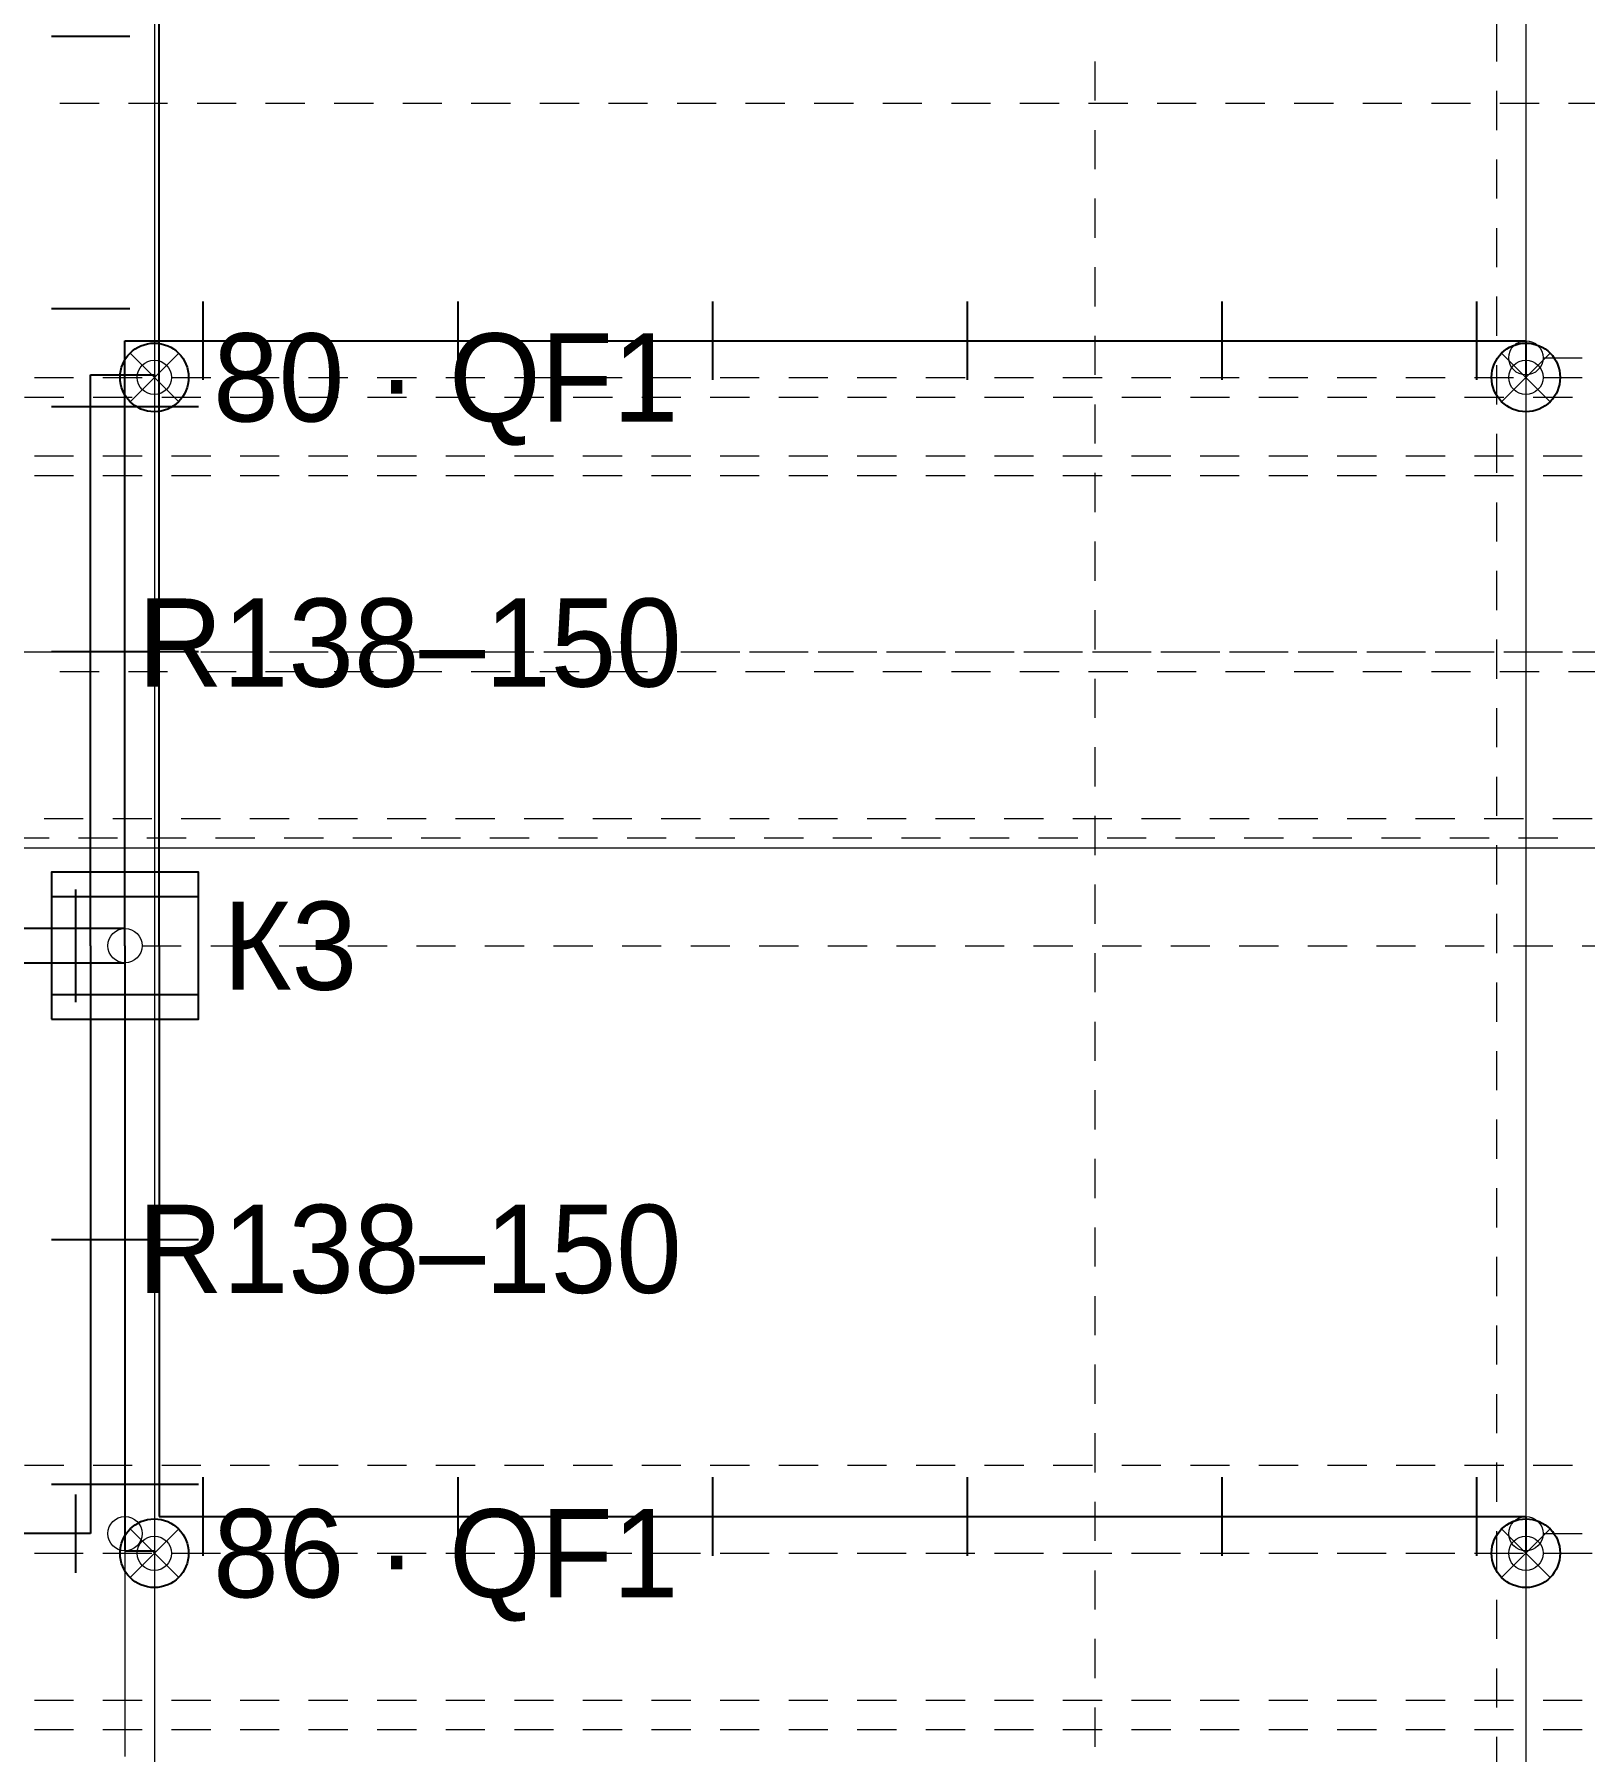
# Paper-space layout '08 Розгортки' of a CAD drawing. Header units: millimetres. Extents: x 0 to 841, y 0 to 594.
# Drawn here: x 729.71 to 761.36, y 419.78 to 454.83 of the extents above; entities that cross this region are included whole.
import ezdxf
from ezdxf.enums import TextEntityAlignment as Align

# ---------------------------------------------------------------- set-up
doc = ezdxf.new("R2010")
doc.units = ezdxf.units.MM
doc.linetypes.add('E_CABLE_DASH', pattern=[450, 300, -150])
for name, color, linetype in [('E-ELEV', 7, 'Continuous'), ('M-FIX', 7, 'Continuous'), ('W-BOX', 1, 'Continuous'), ('W-CABLE-LIGHT', 1, 'E_CABLE_DASH')]:
    doc.layers.add(name, color=color, linetype=linetype)
doc.styles.add('PLEX_LIGHT', font='IBMPlexSans-Light.ttf')

psp = doc.layouts.new('08 Розгортки')

# ---------------------------------------------------------------- linework, layer by layer
at = {"layer": 'E-ELEV', "lineweight": 13, "true_color": 0xd9d3c8}
for p, q in [((732.156, 455.082), (732.156, 454.282)), ((759.556, 455.082), (759.556, 454.282)), ((759.556, 455.082), (759.556, 454.282)), ((760.156, 455.082), (760.156, 454.282)), ((732.156, 454.682), (732.156, 453.882)), ((760.156, 454.682), (760.156, 453.882)), ((732.156, 454.482), (732.156, 453.682)), ((760.156, 454.482), (760.156, 453.682)), ((751.356, 454.282), (751.356, 453.482)), ((732.156, 453.682), (732.156, 452.882)), ((759.556, 453.682), (759.556, 452.882)), ((759.556, 453.682), (759.556, 452.882)), ((760.156, 453.682), (760.156, 452.882)), ((730.227, 453.432), (731.027, 453.432)), ((731.627, 453.432), (732.427, 453.432)), ((732.156, 453.282), (732.156, 452.482)), ((733.027, 453.432), (733.827, 453.432)), ((734.427, 453.432), (735.227, 453.432)), ((735.827, 453.432), (736.627, 453.432)), ((737.227, 453.432), (738.027, 453.432)), ((738.627, 453.432), (739.427, 453.432)), ((740.027, 453.432), (740.827, 453.432)), ((741.427, 453.432), (742.227, 453.432)), ((742.827, 453.432), (743.627, 453.432)), ((744.227, 453.432), (745.027, 453.432)), ((745.627, 453.432), (746.427, 453.432)), ((747.027, 453.432), (747.827, 453.432)), ((748.427, 453.432), (749.227, 453.432)), ((749.827, 453.432), (750.627, 453.432)), ((751.227, 453.432), (752.027, 453.432)), ((752.627, 453.432), (753.427, 453.432)), ((754.027, 453.432), (754.827, 453.432)), ((755.427, 453.432), (756.227, 453.432)), ((756.827, 453.432), (757.627, 453.432)), ((758.227, 453.432), (759.027, 453.432)), ((759.627, 453.432), (760.427, 453.432)), ((760.156, 453.282), (760.156, 452.482)), ((761.027, 453.432), (761.827, 453.432)), ((732.156, 453.082), (732.156, 452.282)), ((751.356, 452.882), (751.356, 452.082)), ((760.156, 453.082), (760.156, 452.282)), ((732.156, 452.282), (732.156, 451.482)), ((759.556, 452.282), (759.556, 451.482)), ((759.556, 452.282), (759.556, 451.482)), ((760.156, 452.282), (760.156, 451.482)), ((732.156, 451.882), (732.156, 451.082)), ((760.156, 451.882), (760.156, 451.082)), ((732.156, 451.682), (732.156, 450.882)), ((751.356, 451.482), (751.356, 450.682)), ((760.156, 451.682), (760.156, 450.882)), ((732.156, 450.882), (732.156, 450.082)), ((759.556, 450.882), (759.556, 450.082)), ((759.556, 450.882), (759.556, 450.082)), ((760.156, 450.882), (760.156, 450.082)), ((732.156, 450.482), (732.156, 449.682)), ((760.156, 450.482), (760.156, 449.682)), ((732.156, 450.282), (732.156, 449.482)), ((751.356, 450.082), (751.356, 449.282)), ((760.156, 450.282), (760.156, 449.482)), ((732.156, 449.482), (732.156, 448.682)), ((759.556, 449.482), (759.556, 448.682)), ((759.556, 449.482), (759.556, 448.682)), ((760.156, 449.482), (760.156, 448.682)), ((732.156, 449.082), (732.156, 448.282)), ((760.156, 449.082), (760.156, 448.282)), ((732.156, 448.882), (732.156, 448.082)), ((751.356, 448.682), (751.356, 447.882)), ((760.156, 448.882), (760.156, 448.082)), ((732.156, 448.082), (732.156, 447.282)), ((759.556, 448.082), (759.556, 447.282)), ((759.556, 448.082), (759.556, 447.282)), ((760.156, 448.082), (760.156, 447.282)), ((760.506, 448.232), (761.306, 448.232)), ((729.706, 447.832), (730.506, 447.832)), ((731.106, 447.832), (731.906, 447.832)), ((732.156, 447.682), (732.156, 446.882)), ((732.506, 447.832), (733.306, 447.832)), ((732.506, 447.832), (733.306, 447.832)), ((733.906, 447.832), (734.706, 447.832)), ((733.906, 447.832), (734.706, 447.832)), ((735.306, 447.832), (736.106, 447.832)), ((735.306, 447.832), (736.106, 447.832)), ((736.706, 447.832), (737.506, 447.832)), ((736.706, 447.832), (737.506, 447.832)), ((738.106, 447.832), (738.906, 447.832)), ((738.106, 447.832), (738.906, 447.832)), ((739.506, 447.832), (740.306, 447.832)), ((739.506, 447.832), (740.306, 447.832)), ((740.906, 447.832), (741.706, 447.832)), ((740.906, 447.832), (741.706, 447.832)), ((742.306, 447.832), (743.106, 447.832)), ((742.306, 447.832), (743.106, 447.832)), ((743.706, 447.832), (744.506, 447.832)), ((743.706, 447.832), (744.506, 447.832)), ((745.106, 447.832), (745.906, 447.832)), ((745.106, 447.832), (745.906, 447.832)), ((746.506, 447.832), (747.306, 447.832)), ((746.506, 447.832), (747.306, 447.832)), ((747.906, 447.832), (748.706, 447.832)), ((747.906, 447.832), (748.706, 447.832)), ((749.306, 447.832), (750.106, 447.832)), ((749.306, 447.832), (750.106, 447.832)), ((750.706, 447.832), (751.506, 447.832)), ((750.706, 447.832), (751.506, 447.832)), ((752.106, 447.832), (752.906, 447.832)), ((752.106, 447.832), (752.906, 447.832)), ((753.506, 447.832), (754.306, 447.832)), ((753.506, 447.832), (754.306, 447.832)), ((754.906, 447.832), (755.706, 447.832)), ((754.906, 447.832), (755.706, 447.832)), ((756.306, 447.832), (757.106, 447.832)), ((756.306, 447.832), (757.106, 447.832)), ((757.706, 447.832), (758.506, 447.832)), ((757.706, 447.832), (758.506, 447.832)), ((759.106, 447.832), (759.906, 447.832)), ((759.106, 447.832), (759.906, 447.832)), ((760.156, 447.682), (760.156, 446.882)), ((760.506, 447.832), (761.306, 447.832)), ((760.506, 447.832), (761.306, 447.832)), ((760.506, 447.832), (761.306, 447.832)), ((729.506, 447.432), (730.306, 447.432)), ((730.906, 447.432), (731.706, 447.432)), ((732.156, 447.482), (732.156, 446.682)), ((732.156, 447.482), (732.156, 446.682)), ((732.306, 447.432), (733.106, 447.432)), ((733.706, 447.432), (734.506, 447.432)), ((735.106, 447.432), (735.906, 447.432)), ((736.506, 447.432), (737.306, 447.432)), ((737.906, 447.432), (738.706, 447.432)), ((739.306, 447.432), (740.106, 447.432)), ((740.706, 447.432), (741.506, 447.432)), ((742.106, 447.432), (742.906, 447.432)), ((743.506, 447.432), (744.306, 447.432)), ((744.906, 447.432), (745.706, 447.432)), ((746.306, 447.432), (747.106, 447.432)), ((747.706, 447.432), (748.506, 447.432)), ((749.106, 447.432), (749.906, 447.432)), ((750.506, 447.432), (751.306, 447.432)), ((751.356, 447.282), (751.356, 446.482)), ((751.906, 447.432), (752.706, 447.432)), ((753.306, 447.432), (754.106, 447.432)), ((754.706, 447.432), (755.506, 447.432)), ((756.106, 447.432), (756.906, 447.432)), ((757.506, 447.432), (758.306, 447.432)), ((758.906, 447.432), (759.706, 447.432)), ((760.156, 447.482), (760.156, 446.682)), ((760.156, 447.482), (760.156, 446.682)), ((760.306, 447.432), (761.106, 447.432)), ((732.156, 446.682), (732.156, 445.882)), ((759.556, 446.682), (759.556, 445.882)), ((759.556, 446.682), (759.556, 445.882)), ((760.156, 446.682), (760.156, 445.882)), ((729.706, 446.232), (730.506, 446.232)), ((731.106, 446.232), (731.906, 446.232)), ((732.156, 446.282), (732.156, 445.482)), ((732.506, 446.232), (733.306, 446.232)), ((733.906, 446.232), (734.706, 446.232)), ((735.306, 446.232), (736.106, 446.232)), ((736.706, 446.232), (737.506, 446.232)), ((738.106, 446.232), (738.906, 446.232)), ((739.506, 446.232), (740.306, 446.232)), ((740.906, 446.232), (741.706, 446.232)), ((742.306, 446.232), (743.106, 446.232)), ((743.706, 446.232), (744.506, 446.232)), ((745.106, 446.232), (745.906, 446.232)), ((746.506, 446.232), (747.306, 446.232)), ((747.906, 446.232), (748.706, 446.232)), ((749.306, 446.232), (750.106, 446.232)), ((750.706, 446.232), (751.506, 446.232)), ((752.106, 446.232), (752.906, 446.232)), ((753.506, 446.232), (754.306, 446.232)), ((754.906, 446.232), (755.706, 446.232)), ((756.306, 446.232), (757.106, 446.232)), ((757.706, 446.232), (758.506, 446.232)), ((759.106, 446.232), (759.906, 446.232)), ((760.156, 446.282), (760.156, 445.482)), ((760.506, 446.232), (761.306, 446.232)), ((732.156, 446.082), (732.156, 445.282)), ((732.156, 446.082), (732.156, 445.282)), ((751.356, 445.882), (751.356, 445.082)), ((760.156, 446.082), (760.156, 445.282)), ((760.156, 446.082), (760.156, 445.282)), ((729.706, 445.832), (730.506, 445.832)), ((731.106, 445.832), (731.906, 445.832)), ((732.506, 445.832), (733.306, 445.832)), ((733.906, 445.832), (734.706, 445.832)), ((735.306, 445.832), (736.106, 445.832)), ((736.706, 445.832), (737.506, 445.832)), ((738.106, 445.832), (738.906, 445.832)), ((739.506, 445.832), (740.306, 445.832)), ((740.906, 445.832), (741.706, 445.832)), ((742.306, 445.832), (743.106, 445.832)), ((743.706, 445.832), (744.506, 445.832)), ((745.106, 445.832), (745.906, 445.832)), ((746.506, 445.832), (747.306, 445.832)), ((747.906, 445.832), (748.706, 445.832)), ((749.306, 445.832), (750.106, 445.832)), ((750.706, 445.832), (751.506, 445.832)), ((752.106, 445.832), (752.906, 445.832)), ((753.506, 445.832), (754.306, 445.832)), ((754.906, 445.832), (755.706, 445.832)), ((756.306, 445.832), (757.106, 445.832)), ((757.706, 445.832), (758.506, 445.832)), ((759.106, 445.832), (759.906, 445.832)), ((760.506, 445.832), (761.306, 445.832)), ((732.156, 445.282), (732.156, 444.482)), ((759.556, 445.282), (759.556, 444.482)), ((759.556, 445.282), (759.556, 444.482)), ((760.156, 445.282), (760.156, 444.482)), ((732.156, 444.882), (732.156, 444.082)), ((760.156, 444.882), (760.156, 444.082)), ((732.156, 444.682), (732.156, 443.882)), ((732.156, 444.682), (732.156, 443.882)), ((751.356, 444.482), (751.356, 443.682)), ((760.156, 444.682), (760.156, 443.882)), ((760.156, 444.682), (760.156, 443.882)), ((732.156, 443.882), (732.156, 443.082)), ((759.556, 443.882), (759.556, 443.082)), ((759.556, 443.882), (759.556, 443.082)), ((760.156, 443.882), (760.156, 443.082)), ((732.156, 443.482), (732.156, 442.682)), ((760.156, 443.482), (760.156, 442.682)), ((732.156, 443.282), (732.156, 442.482)), ((732.156, 443.282), (732.156, 442.482)), ((751.356, 443.082), (751.356, 442.282)), ((760.156, 443.282), (760.156, 442.482)), ((760.156, 443.282), (760.156, 442.482)), ((732.156, 442.482), (732.156, 441.682)), ((759.556, 442.482), (759.556, 441.682)), ((759.556, 442.482), (759.556, 441.682)), ((760.156, 442.482), (760.156, 441.682)), ((729.306, 442.232), (730.106, 442.232)), ((730.306, 442.232), (731.106, 442.232)), ((730.706, 442.232), (731.506, 442.232)), ((731.706, 442.232), (732.506, 442.232)), ((732.106, 442.232), (732.906, 442.232)), ((732.156, 442.082), (732.156, 441.282)), ((733.106, 442.232), (733.906, 442.232)), ((733.506, 442.232), (734.306, 442.232)), ((734.506, 442.232), (735.306, 442.232)), ((734.906, 442.232), (735.706, 442.232)), ((735.906, 442.232), (736.706, 442.232)), ((736.306, 442.232), (737.106, 442.232)), ((737.306, 442.232), (738.106, 442.232)), ((737.706, 442.232), (738.506, 442.232)), ((738.706, 442.232), (739.506, 442.232)), ((739.106, 442.232), (739.906, 442.232)), ((740.106, 442.232), (740.906, 442.232)), ((740.506, 442.232), (741.306, 442.232)), ((741.506, 442.232), (742.306, 442.232)), ((741.906, 442.232), (742.706, 442.232)), ((742.906, 442.232), (743.706, 442.232)), ((743.306, 442.232), (744.106, 442.232)), ((744.306, 442.232), (745.106, 442.232)), ((744.706, 442.232), (745.506, 442.232)), ((745.706, 442.232), (746.506, 442.232)), ((746.106, 442.232), (746.906, 442.232)), ((747.106, 442.232), (747.906, 442.232)), ((747.506, 442.232), (748.306, 442.232)), ((748.506, 442.232), (749.306, 442.232)), ((748.906, 442.232), (749.706, 442.232)), ((749.906, 442.232), (750.706, 442.232)), ((750.306, 442.232), (751.106, 442.232)), ((751.306, 442.232), (752.106, 442.232)), ((751.706, 442.232), (752.506, 442.232)), ((752.706, 442.232), (753.506, 442.232)), ((753.106, 442.232), (753.906, 442.232)), ((754.106, 442.232), (754.906, 442.232)), ((754.506, 442.232), (755.306, 442.232)), ((755.506, 442.232), (756.306, 442.232)), ((755.906, 442.232), (756.706, 442.232)), ((756.906, 442.232), (757.706, 442.232)), ((757.306, 442.232), (758.106, 442.232)), ((758.306, 442.232), (759.106, 442.232)), ((758.706, 442.232), (759.506, 442.232)), ((759.706, 442.232), (760.506, 442.232)), ((760.106, 442.232), (760.906, 442.232)), ((760.156, 442.082), (760.156, 441.282)), ((761.106, 442.232), (761.906, 442.232)), ((730.227, 441.832), (731.027, 441.832)), ((731.627, 441.832), (732.427, 441.832)), ((732.156, 441.882), (732.156, 441.082)), ((732.156, 441.882), (732.156, 441.082)), ((733.027, 441.832), (733.827, 441.832)), ((734.427, 441.832), (735.227, 441.832)), ((735.827, 441.832), (736.627, 441.832)), ((737.227, 441.832), (738.027, 441.832)), ((738.627, 441.832), (739.427, 441.832)), ((740.027, 441.832), (740.827, 441.832)), ((741.427, 441.832), (742.227, 441.832)), ((742.827, 441.832), (743.627, 441.832)), ((744.227, 441.832), (745.027, 441.832)), ((745.627, 441.832), (746.427, 441.832)), ((747.027, 441.832), (747.827, 441.832)), ((748.427, 441.832), (749.227, 441.832)), ((749.827, 441.832), (750.627, 441.832)), ((751.227, 441.832), (752.027, 441.832)), ((751.356, 441.682), (751.356, 440.882)), ((752.627, 441.832), (753.427, 441.832)), ((754.027, 441.832), (754.827, 441.832)), ((755.427, 441.832), (756.227, 441.832)), ((756.827, 441.832), (757.627, 441.832)), ((758.227, 441.832), (759.027, 441.832)), ((759.627, 441.832), (760.427, 441.832)), ((760.156, 441.882), (760.156, 441.082)), ((760.156, 441.882), (760.156, 441.082)), ((761.027, 441.832), (761.827, 441.832)), ((732.156, 441.082), (732.156, 440.282)), ((759.556, 441.082), (759.556, 440.282)), ((759.556, 441.082), (759.556, 440.282)), ((760.156, 441.082), (760.156, 440.282)), ((732.156, 440.682), (732.156, 439.882)), ((760.156, 440.682), (760.156, 439.882)), ((732.156, 440.482), (732.156, 439.682)), ((732.156, 440.482), (732.156, 439.682)), ((751.356, 440.282), (751.356, 439.482)), ((760.156, 440.482), (760.156, 439.682)), ((760.156, 440.482), (760.156, 439.682)), ((732.156, 439.682), (732.156, 438.882)), ((759.556, 439.682), (759.556, 438.882)), ((759.556, 439.682), (759.556, 438.882)), ((760.156, 439.682), (760.156, 438.882)), ((732.156, 439.282), (732.156, 438.482)), ((760.156, 439.282), (760.156, 438.482)), ((732.156, 439.082), (732.156, 438.282)), ((732.156, 439.082), (732.156, 438.282)), ((751.356, 438.882), (751.356, 438.082)), ((760.156, 439.082), (760.156, 438.282)), ((760.156, 439.082), (760.156, 438.282)), ((729.906, 438.832), (730.706, 438.832)), ((731.306, 438.832), (732.106, 438.832)), ((732.706, 438.832), (733.506, 438.832)), ((734.106, 438.832), (734.906, 438.832)), ((735.506, 438.832), (736.306, 438.832)), ((736.906, 438.832), (737.706, 438.832)), ((738.306, 438.832), (739.106, 438.832)), ((739.706, 438.832), (740.506, 438.832)), ((741.106, 438.832), (741.906, 438.832)), ((742.506, 438.832), (743.306, 438.832)), ((743.906, 438.832), (744.706, 438.832)), ((745.306, 438.832), (746.106, 438.832)), ((746.706, 438.832), (747.506, 438.832)), ((748.106, 438.832), (748.906, 438.832)), ((749.506, 438.832), (750.306, 438.832)), ((750.906, 438.832), (751.706, 438.832)), ((752.306, 438.832), (753.106, 438.832)), ((753.706, 438.832), (754.506, 438.832)), ((755.106, 438.832), (755.906, 438.832)), ((756.506, 438.832), (757.306, 438.832)), ((757.906, 438.832), (758.706, 438.832)), ((759.306, 438.832), (760.106, 438.832)), ((760.706, 438.832), (761.506, 438.832)), ((729.106, 438.232), (729.906, 438.232)), ((729.206, 438.432), (730.006, 438.432)), ((729.706, 438.232), (730.506, 438.232)), ((730.506, 438.232), (731.306, 438.232)), ((730.606, 438.432), (731.406, 438.432)), ((731.106, 438.232), (731.906, 438.232)), ((731.906, 438.232), (732.706, 438.232)), ((732.006, 438.432), (732.806, 438.432)), ((732.156, 438.282), (732.156, 437.482)), ((732.506, 438.232), (733.306, 438.232)), ((733.306, 438.232), (734.106, 438.232)), ((733.406, 438.432), (734.206, 438.432)), ((733.906, 438.232), (734.706, 438.232)), ((734.706, 438.232), (735.506, 438.232)), ((734.806, 438.432), (735.606, 438.432)), ((735.306, 438.232), (736.106, 438.232)), ((736.106, 438.232), (736.906, 438.232)), ((736.206, 438.432), (737.006, 438.432)), ((736.706, 438.232), (737.506, 438.232)), ((737.506, 438.232), (738.306, 438.232)), ((737.606, 438.432), (738.406, 438.432)), ((738.106, 438.232), (738.906, 438.232)), ((738.906, 438.232), (739.706, 438.232)), ((739.006, 438.432), (739.806, 438.432)), ((739.506, 438.232), (740.306, 438.232)), ((740.306, 438.232), (741.106, 438.232)), ((740.406, 438.432), (741.206, 438.432)), ((740.906, 438.232), (741.706, 438.232)), ((741.706, 438.232), (742.506, 438.232)), ((741.806, 438.432), (742.606, 438.432)), ((742.306, 438.232), (743.106, 438.232)), ((743.106, 438.232), (743.906, 438.232)), ((743.206, 438.432), (744.006, 438.432)), ((743.706, 438.232), (744.506, 438.232)), ((744.506, 438.232), (745.306, 438.232)), ((744.606, 438.432), (745.406, 438.432)), ((745.106, 438.232), (745.906, 438.232)), ((745.906, 438.232), (746.706, 438.232)), ((746.006, 438.432), (746.806, 438.432)), ((746.506, 438.232), (747.306, 438.232)), ((747.306, 438.232), (748.106, 438.232)), ((747.406, 438.432), (748.206, 438.432)), ((747.906, 438.232), (748.706, 438.232)), ((748.706, 438.232), (749.506, 438.232)), ((748.806, 438.432), (749.606, 438.432)), ((749.306, 438.232), (750.106, 438.232)), ((750.106, 438.232), (750.906, 438.232)), ((750.206, 438.432), (751.006, 438.432)), ((750.706, 438.232), (751.506, 438.232)), ((751.506, 438.232), (752.306, 438.232)), ((751.606, 438.432), (752.406, 438.432)), ((752.106, 438.232), (752.906, 438.232)), ((752.906, 438.232), (753.706, 438.232)), ((753.006, 438.432), (753.806, 438.432)), ((753.506, 438.232), (754.306, 438.232)), ((754.306, 438.232), (755.106, 438.232)), ((754.406, 438.432), (755.206, 438.432)), ((754.906, 438.232), (755.706, 438.232)), ((755.706, 438.232), (756.506, 438.232)), ((755.806, 438.432), (756.606, 438.432)), ((756.306, 438.232), (757.106, 438.232)), ((757.106, 438.232), (757.906, 438.232)), ((757.206, 438.432), (758.006, 438.432)), ((757.706, 438.232), (758.506, 438.232)), ((758.506, 438.232), (759.306, 438.232)), ((758.606, 438.432), (759.406, 438.432)), ((759.106, 438.232), (759.906, 438.232)), ((759.556, 438.282), (759.556, 437.482)), ((759.556, 438.282), (759.556, 437.482)), ((759.906, 438.232), (760.706, 438.232)), ((760.006, 438.432), (760.806, 438.432)), ((760.156, 438.282), (760.156, 437.482)), ((760.506, 438.232), (761.306, 438.232)), ((761.306, 438.232), (762.106, 438.232)), ((732.156, 437.882), (732.156, 437.082)), ((760.156, 437.882), (760.156, 437.082)), ((732.156, 437.682), (732.156, 436.882)), ((732.156, 437.682), (732.156, 436.882)), ((751.356, 437.482), (751.356, 436.682)), ((760.156, 437.682), (760.156, 436.882)), ((760.156, 437.682), (760.156, 436.882)), ((732.156, 436.882), (732.156, 436.082)), ((759.556, 436.882), (759.556, 436.082)), ((759.556, 436.882), (759.556, 436.082)), ((760.156, 436.882), (760.156, 436.082)), ((732.156, 436.482), (732.156, 435.682)), ((760.156, 436.482), (760.156, 435.682)), ((731.906, 436.232), (732.706, 436.232)), ((731.906, 436.232), (732.706, 436.232)), ((732.156, 436.282), (732.156, 435.482)), ((732.156, 436.282), (732.156, 435.482)), ((733.306, 436.232), (734.106, 436.232)), ((733.306, 436.232), (734.106, 436.232)), ((734.706, 436.232), (735.506, 436.232)), ((734.706, 436.232), (735.506, 436.232)), ((736.106, 436.232), (736.906, 436.232)), ((736.106, 436.232), (736.906, 436.232)), ((737.506, 436.232), (738.306, 436.232)), ((737.506, 436.232), (738.306, 436.232)), ((738.906, 436.232), (739.706, 436.232)), ((738.906, 436.232), (739.706, 436.232)), ((740.306, 436.232), (741.106, 436.232)), ((740.306, 436.232), (741.106, 436.232)), ((741.706, 436.232), (742.506, 436.232)), ((741.706, 436.232), (742.506, 436.232)), ((743.106, 436.232), (743.906, 436.232)), ((743.106, 436.232), (743.906, 436.232)), ((744.506, 436.232), (745.306, 436.232)), ((744.506, 436.232), (745.306, 436.232)), ((745.906, 436.232), (746.706, 436.232)), ((745.906, 436.232), (746.706, 436.232)), ((747.306, 436.232), (748.106, 436.232)), ((747.306, 436.232), (748.106, 436.232)), ((748.706, 436.232), (749.506, 436.232)), ((748.706, 436.232), (749.506, 436.232)), ((750.106, 436.232), (750.906, 436.232)), ((750.106, 436.232), (750.906, 436.232)), ((751.356, 436.082), (751.356, 435.282)), ((751.506, 436.232), (752.306, 436.232)), ((751.506, 436.232), (752.306, 436.232)), ((752.906, 436.232), (753.706, 436.232)), ((752.906, 436.232), (753.706, 436.232)), ((754.306, 436.232), (755.106, 436.232)), ((754.306, 436.232), (755.106, 436.232)), ((755.706, 436.232), (756.506, 436.232)), ((755.706, 436.232), (756.506, 436.232)), ((757.106, 436.232), (757.906, 436.232)), ((757.106, 436.232), (757.906, 436.232)), ((758.506, 436.232), (759.306, 436.232)), ((758.506, 436.232), (759.306, 436.232)), ((759.906, 436.232), (760.706, 436.232)), ((759.906, 436.232), (760.706, 436.232)), ((760.156, 436.282), (760.156, 435.482)), ((760.156, 436.282), (760.156, 435.482)), ((761.306, 436.232), (762.106, 436.232)), ((761.306, 436.232), (762.106, 436.232)), ((731.556, 435.882), (731.556, 435.082)), ((732.156, 435.482), (732.156, 434.682)), ((759.556, 435.482), (759.556, 434.682)), ((759.556, 435.482), (759.556, 434.682)), ((760.156, 435.482), (760.156, 434.682)), ((732.156, 435.082), (732.156, 434.282)), ((760.156, 435.082), (760.156, 434.282)), ((732.156, 434.882), (732.156, 434.082)), ((732.156, 434.882), (732.156, 434.082)), ((751.356, 434.682), (751.356, 433.882)), ((760.156, 434.882), (760.156, 434.082)), ((760.156, 434.882), (760.156, 434.082)), ((731.556, 434.482), (731.556, 433.682)), ((732.156, 434.082), (732.156, 433.282)), ((759.556, 434.082), (759.556, 433.282)), ((759.556, 434.082), (759.556, 433.282)), ((760.156, 434.082), (760.156, 433.282)), ((732.156, 433.682), (732.156, 432.882)), ((760.156, 433.682), (760.156, 432.882)), ((732.156, 433.482), (732.156, 432.682)), ((732.156, 433.482), (732.156, 432.682)), ((751.356, 433.282), (751.356, 432.482)), ((760.156, 433.482), (760.156, 432.682)), ((760.156, 433.482), (760.156, 432.682)), ((731.556, 433.082), (731.556, 432.282)), ((732.156, 432.682), (732.156, 431.882)), ((759.556, 432.682), (759.556, 431.882)), ((759.556, 432.682), (759.556, 431.882)), ((760.156, 432.682), (760.156, 431.882)), ((732.156, 432.282), (732.156, 431.482)), ((760.156, 432.282), (760.156, 431.482)), ((732.156, 432.082), (732.156, 431.282)), ((732.156, 432.082), (732.156, 431.282)), ((751.356, 431.882), (751.356, 431.082)), ((760.156, 432.082), (760.156, 431.282)), ((760.156, 432.082), (760.156, 431.282)), ((731.556, 431.682), (731.556, 430.882)), ((732.156, 431.282), (732.156, 430.482)), ((759.556, 431.282), (759.556, 430.482)), ((759.556, 431.282), (759.556, 430.482)), ((760.156, 431.282), (760.156, 430.482)), ((732.156, 430.882), (732.156, 430.082)), ((760.156, 430.882), (760.156, 430.082)), ((732.156, 430.682), (732.156, 429.882)), ((732.156, 430.682), (732.156, 429.882)), ((751.356, 430.482), (751.356, 429.682)), ((760.156, 430.682), (760.156, 429.882)), ((760.156, 430.682), (760.156, 429.882)), ((731.556, 430.282), (731.556, 429.482)), ((732.156, 429.882), (732.156, 429.082)), ((759.556, 429.882), (759.556, 429.082)), ((759.556, 429.882), (759.556, 429.082)), ((760.156, 429.882), (760.156, 429.082)), ((732.156, 429.482), (732.156, 428.682)), ((760.156, 429.482), (760.156, 428.682)), ((732.156, 429.282), (732.156, 428.482)), ((732.156, 429.282), (732.156, 428.482)), ((751.356, 429.082), (751.356, 428.282)), ((760.156, 429.282), (760.156, 428.482)), ((760.156, 429.282), (760.156, 428.482)), ((731.556, 428.882), (731.556, 428.082)), ((732.156, 428.482), (732.156, 427.682)), ((759.556, 428.482), (759.556, 427.682)), ((759.556, 428.482), (759.556, 427.682)), ((760.156, 428.482), (760.156, 427.682)), ((732.156, 428.082), (732.156, 427.282)), ((760.156, 428.082), (760.156, 427.282)), ((732.156, 427.882), (732.156, 427.082)), ((732.156, 427.882), (732.156, 427.082)), ((751.356, 427.682), (751.356, 426.882)), ((760.156, 427.882), (760.156, 427.082)), ((760.156, 427.882), (760.156, 427.082)), ((731.556, 427.482), (731.556, 426.682)), ((732.156, 427.082), (732.156, 426.282)), ((759.556, 427.082), (759.556, 426.282)), ((759.556, 427.082), (759.556, 426.282)), ((760.156, 427.082), (760.156, 426.282)), ((732.156, 426.682), (732.156, 425.882)), ((760.156, 426.682), (760.156, 425.882)), ((732.156, 426.482), (732.156, 425.682)), ((732.156, 426.482), (732.156, 425.682)), ((751.356, 426.282), (751.356, 425.482)), ((760.156, 426.482), (760.156, 425.682)), ((760.156, 426.482), (760.156, 425.682)), ((731.556, 426.082), (731.556, 425.282)), ((729.506, 425.632), (730.306, 425.632)), ((730.906, 425.632), (731.706, 425.632)), ((732.156, 425.682), (732.156, 424.882)), ((732.306, 425.632), (733.106, 425.632)), ((733.706, 425.632), (734.506, 425.632)), ((735.106, 425.632), (735.906, 425.632)), ((736.506, 425.632), (737.306, 425.632)), ((737.906, 425.632), (738.706, 425.632)), ((739.306, 425.632), (740.106, 425.632)), ((740.706, 425.632), (741.506, 425.632)), ((742.106, 425.632), (742.906, 425.632)), ((743.506, 425.632), (744.306, 425.632)), ((744.906, 425.632), (745.706, 425.632)), ((746.306, 425.632), (747.106, 425.632)), ((747.706, 425.632), (748.506, 425.632)), ((749.106, 425.632), (749.906, 425.632)), ((750.506, 425.632), (751.306, 425.632)), ((751.906, 425.632), (752.706, 425.632)), ((753.306, 425.632), (754.106, 425.632)), ((754.706, 425.632), (755.506, 425.632)), ((756.106, 425.632), (756.906, 425.632)), ((757.506, 425.632), (758.306, 425.632)), ((758.906, 425.632), (759.706, 425.632)), ((759.556, 425.682), (759.556, 424.882)), ((759.556, 425.682), (759.556, 424.882)), ((760.156, 425.682), (760.156, 424.882)), ((760.306, 425.632), (761.106, 425.632)), ((732.156, 425.282), (732.156, 424.482)), ((760.156, 425.282), (760.156, 424.482)), ((732.156, 425.082), (732.156, 424.282)), ((732.156, 425.082), (732.156, 424.282)), ((751.356, 424.882), (751.356, 424.082)), ((760.156, 425.082), (760.156, 424.282)), ((760.156, 425.082), (760.156, 424.282)), ((731.556, 424.682), (731.556, 423.882)), ((732.156, 424.282), (732.156, 423.482)), ((759.556, 424.282), (759.556, 423.482)), ((759.556, 424.282), (759.556, 423.482)), ((760.156, 424.282), (760.156, 423.482)), ((760.506, 424.232), (761.306, 424.232)), ((729.706, 423.832), (730.506, 423.832)), ((729.906, 423.832), (730.706, 423.832)), ((731.106, 423.832), (731.906, 423.832)), ((731.306, 423.832), (732.106, 423.832)), ((731.556, 423.882), (731.556, 423.082)), ((732.156, 423.882), (732.156, 423.082)), ((732.506, 423.832), (733.306, 423.832)), ((732.506, 423.832), (733.306, 423.832)), ((732.706, 423.832), (733.506, 423.832)), ((733.906, 423.832), (734.706, 423.832)), ((733.906, 423.832), (734.706, 423.832)), ((734.106, 423.832), (734.906, 423.832)), ((735.306, 423.832), (736.106, 423.832)), ((735.306, 423.832), (736.106, 423.832)), ((735.506, 423.832), (736.306, 423.832)), ((736.706, 423.832), (737.506, 423.832)), ((736.706, 423.832), (737.506, 423.832)), ((736.906, 423.832), (737.706, 423.832)), ((738.106, 423.832), (738.906, 423.832)), ((738.106, 423.832), (738.906, 423.832)), ((738.306, 423.832), (739.106, 423.832)), ((739.506, 423.832), (740.306, 423.832)), ((739.506, 423.832), (740.306, 423.832)), ((739.706, 423.832), (740.506, 423.832)), ((740.906, 423.832), (741.706, 423.832)), ((740.906, 423.832), (741.706, 423.832)), ((741.106, 423.832), (741.906, 423.832)), ((742.306, 423.832), (743.106, 423.832)), ((742.306, 423.832), (743.106, 423.832)), ((742.506, 423.832), (743.306, 423.832)), ((743.706, 423.832), (744.506, 423.832)), ((743.706, 423.832), (744.506, 423.832)), ((743.906, 423.832), (744.706, 423.832)), ((745.106, 423.832), (745.906, 423.832)), ((745.106, 423.832), (745.906, 423.832)), ((745.306, 423.832), (746.106, 423.832)), ((746.506, 423.832), (747.306, 423.832)), ((746.506, 423.832), (747.306, 423.832)), ((746.706, 423.832), (747.506, 423.832)), ((747.906, 423.832), (748.706, 423.832)), ((747.906, 423.832), (748.706, 423.832)), ((748.106, 423.832), (748.906, 423.832)), ((749.306, 423.832), (750.106, 423.832)), ((749.306, 423.832), (750.106, 423.832)), ((749.506, 423.832), (750.306, 423.832)), ((750.706, 423.832), (751.506, 423.832)), ((750.706, 423.832), (751.506, 423.832)), ((750.906, 423.832), (751.706, 423.832)), ((752.106, 423.832), (752.906, 423.832)), ((752.106, 423.832), (752.906, 423.832)), ((752.306, 423.832), (753.106, 423.832)), ((753.506, 423.832), (754.306, 423.832)), ((753.506, 423.832), (754.306, 423.832)), ((753.706, 423.832), (754.506, 423.832)), ((754.906, 423.832), (755.706, 423.832)), ((754.906, 423.832), (755.706, 423.832)), ((755.106, 423.832), (755.906, 423.832)), ((756.306, 423.832), (757.106, 423.832)), ((756.306, 423.832), (757.106, 423.832)), ((756.506, 423.832), (757.306, 423.832)), ((757.706, 423.832), (758.506, 423.832)), ((757.706, 423.832), (758.506, 423.832)), ((757.906, 423.832), (758.706, 423.832)), ((759.106, 423.832), (759.906, 423.832)), ((759.106, 423.832), (759.906, 423.832)), ((759.306, 423.832), (760.106, 423.832)), ((760.156, 423.882), (760.156, 423.082)), ((760.506, 423.832), (761.306, 423.832)), ((760.506, 423.832), (761.306, 423.832)), ((760.506, 423.832), (761.306, 423.832)), ((760.706, 423.832), (761.506, 423.832)), ((732.156, 423.682), (732.156, 422.882)), ((732.156, 423.682), (732.156, 422.882)), ((732.156, 423.482), (732.156, 422.682)), ((732.156, 423.482), (732.156, 422.682)), ((751.356, 423.482), (751.356, 422.682)), ((760.156, 423.682), (760.156, 422.882)), ((760.156, 423.682), (760.156, 422.882)), ((760.156, 423.482), (760.156, 422.682)), ((760.156, 423.482), (760.156, 422.682)), ((731.556, 423.282), (731.556, 422.482)), ((732.156, 422.882), (732.156, 422.082)), ((759.556, 422.882), (759.556, 422.082)), ((759.556, 422.882), (759.556, 422.082)), ((760.156, 422.882), (760.156, 422.082)), ((731.556, 422.482), (731.556, 421.682)), ((732.156, 422.482), (732.156, 421.682)), ((760.156, 422.482), (760.156, 421.682)), ((732.156, 422.282), (732.156, 421.482)), ((732.156, 422.282), (732.156, 421.482)), ((732.156, 422.082), (732.156, 421.282)), ((732.156, 422.082), (732.156, 421.282)), ((751.356, 422.082), (751.356, 421.282)), ((760.156, 422.282), (760.156, 421.482)), ((760.156, 422.282), (760.156, 421.482)), ((760.156, 422.082), (760.156, 421.282)), ((760.156, 422.082), (760.156, 421.282)), ((731.556, 421.882), (731.556, 421.082)), ((732.156, 421.482), (732.156, 420.682)), ((759.556, 421.482), (759.556, 420.682)), ((759.556, 421.482), (759.556, 420.682)), ((760.156, 421.482), (760.156, 420.682)), ((731.556, 421.082), (731.556, 420.282)), ((732.156, 421.082), (732.156, 420.282)), ((760.156, 421.082), (760.156, 420.282)), ((729.706, 420.832), (730.506, 420.832)), ((731.106, 420.832), (731.906, 420.832)), ((732.156, 420.882), (732.156, 420.082)), ((732.156, 420.882), (732.156, 420.082)), ((732.156, 420.682), (732.156, 419.882)), ((732.156, 420.682), (732.156, 419.882)), ((732.506, 420.832), (733.306, 420.832)), ((733.906, 420.832), (734.706, 420.832)), ((735.306, 420.832), (736.106, 420.832)), ((736.706, 420.832), (737.506, 420.832)), ((738.106, 420.832), (738.906, 420.832)), ((739.506, 420.832), (740.306, 420.832)), ((740.906, 420.832), (741.706, 420.832)), ((742.306, 420.832), (743.106, 420.832)), ((743.706, 420.832), (744.506, 420.832)), ((745.106, 420.832), (745.906, 420.832)), ((746.506, 420.832), (747.306, 420.832)), ((747.906, 420.832), (748.706, 420.832)), ((749.306, 420.832), (750.106, 420.832)), ((750.706, 420.832), (751.506, 420.832)), ((751.356, 420.682), (751.356, 419.882)), ((752.106, 420.832), (752.906, 420.832)), ((753.506, 420.832), (754.306, 420.832)), ((754.906, 420.832), (755.706, 420.832)), ((756.306, 420.832), (757.106, 420.832)), ((757.706, 420.832), (758.506, 420.832)), ((759.106, 420.832), (759.906, 420.832)), ((760.156, 420.882), (760.156, 420.082)), ((760.156, 420.882), (760.156, 420.082)), ((760.156, 420.682), (760.156, 419.882)), ((760.156, 420.682), (760.156, 419.882)), ((760.506, 420.832), (761.306, 420.832)), ((731.556, 420.482), (731.556, 419.682)), ((729.706, 420.232), (730.506, 420.232)), ((731.106, 420.232), (731.906, 420.232)), ((732.156, 420.082), (732.156, 419.282)), ((732.506, 420.232), (733.306, 420.232)), ((733.906, 420.232), (734.706, 420.232)), ((735.306, 420.232), (736.106, 420.232)), ((736.706, 420.232), (737.506, 420.232)), ((738.106, 420.232), (738.906, 420.232)), ((739.506, 420.232), (740.306, 420.232)), ((740.906, 420.232), (741.706, 420.232)), ((742.306, 420.232), (743.106, 420.232)), ((743.706, 420.232), (744.506, 420.232)), ((745.106, 420.232), (745.906, 420.232)), ((746.506, 420.232), (747.306, 420.232)), ((747.906, 420.232), (748.706, 420.232)), ((749.306, 420.232), (750.106, 420.232)), ((750.706, 420.232), (751.506, 420.232)), ((752.106, 420.232), (752.906, 420.232)), ((753.506, 420.232), (754.306, 420.232)), ((754.906, 420.232), (755.706, 420.232)), ((756.306, 420.232), (757.106, 420.232)), ((757.706, 420.232), (758.506, 420.232)), ((759.106, 420.232), (759.906, 420.232)), ((759.556, 420.082), (759.556, 419.282)), ((759.556, 420.082), (759.556, 419.282)), ((760.156, 420.082), (760.156, 419.282)), ((760.506, 420.232), (761.306, 420.232))]:
    psp.add_line(p, q, dxfattribs=at)
at = {"layer": 'E-ELEV', "lineweight": 13, "true_color": 0x9a9288}
for centre in [(760.156, 448.232), (732.156, 447.832), (732.156, 447.832), (760.156, 447.832), (760.156, 447.832), (731.556, 436.232), (731.556, 436.232), (731.556, 436.232), (731.556, 424.232), (760.156, 424.232), (732.156, 423.832), (732.156, 423.832), (732.156, 423.832), (760.156, 423.832), (760.156, 423.832), (760.156, 423.832)]:
    psp.add_circle(centre, 0.35, dxfattribs=at)
at = {"layer": 'M-FIX', "lineweight": 25, "true_color": 0x29251f}
for p, q in [((731.656, 454.788), (730.056, 454.788)), ((733.156, 447.782), (733.156, 449.382)), ((738.356, 447.782), (738.356, 449.382)), ((743.556, 447.782), (743.556, 449.382)), ((748.756, 447.782), (748.756, 449.382)), ((753.956, 447.782), (753.956, 449.382)), ((759.156, 447.782), (759.156, 449.382)), ((731.656, 449.232), (730.056, 449.232)), ((733.056, 447.232), (730.056, 447.232)), ((733.056, 442.232), (730.056, 442.232)), ((733.056, 437.232), (730.056, 437.232)), ((730.556, 435.082), (730.556, 437.382)), ((733.056, 435.232), (730.056, 435.232)), ((733.056, 430.232), (730.056, 430.232)), ((733.056, 425.232), (730.056, 425.232)), ((733.156, 423.782), (733.156, 425.382)), ((738.356, 423.782), (738.356, 425.382)), ((743.556, 423.782), (743.556, 425.382)), ((748.756, 423.782), (748.756, 425.382)), ((753.956, 423.782), (753.956, 425.382)), ((759.156, 423.782), (759.156, 425.382)), ((730.556, 423.432), (730.556, 425.032))]:
    psp.add_line(p, q, dxfattribs=at)
at = {"layer": 'W-BOX', "lineweight": 25, "true_color": 0xb3261e}
psp.add_lwpolyline([(730.056, 434.732), (733.056, 434.732), (733.056, 437.732), (730.056, 437.732)], close=True, dxfattribs=at)
at = {"layer": 'W-CABLE-LIGHT', "lineweight": 13, "true_color": 0xf28e2b}
for p, q in [((731.666, 447.342), (732.646, 448.322)), ((731.666, 448.322), (732.646, 447.342)), ((759.666, 447.342), (760.646, 448.322)), ((759.666, 448.322), (760.646, 447.342)), ((731.666, 423.342), (732.646, 424.322)), ((731.666, 424.322), (732.646, 423.342)), ((759.666, 423.342), (760.646, 424.322)), ((759.666, 424.322), (760.646, 423.342))]:
    psp.add_line(p, q, dxfattribs=at)
at = {"layer": 'W-CABLE-LIGHT', "lineweight": 25, "true_color": 0xf28e2b}
for points in [[(732.256, 436.232), (732.256, 499.882), (759.556, 499.882)], [(731.556, 436.232), (731.556, 448.582), (760.156, 448.582), (760.156, 447.832)], [(731.556, 436.582), (702.956, 436.582), (702.956, 448.232), (704.156, 448.232), (704.156, 447.832)], [(730.856, 436.232), (730.856, 447.882), (732.156, 447.882), (732.156, 447.832)], [(678.256, 438.232), (678.256, 435.882), (731.556, 435.882)], [(730.856, 436.232), (730.856, 424.232), (704.156, 424.232), (704.156, 423.832)], [(731.556, 436.232), (731.556, 423.882), (732.156, 423.882), (732.156, 423.832)], [(732.256, 436.232), (732.256, 424.582), (760.156, 424.582), (760.156, 423.832)]]:
    psp.add_lwpolyline(points, dxfattribs=at)
for centre in [(732.156, 447.832), (760.156, 447.832), (732.156, 423.832), (760.156, 423.832)]:
    psp.add_circle(centre, 0.7, dxfattribs=at)

# ---------------------------------------------------------------- texts
at = {"layer": 'M-FIX', "true_color": 0x29251f, "style": 'PLEX_LIGHT'}
for p in [(737.369, 442.42), (737.369, 430.045)]:
    psp.add_text('R138–150', height=1.8, dxfattribs=at).set_placement(p, align=Align.MIDDLE_CENTER)
at = {"layer": 'W-BOX', "true_color": 0xb3261e, "style": 'PLEX_LIGHT'}
psp.add_text('К3', height=1.8, dxfattribs=at).set_placement((733.556, 436.232), align=Align.MIDDLE_LEFT)
at = {"layer": 'W-CABLE-LIGHT', "true_color": 0x29251f, "style": 'PLEX_LIGHT'}
for s, p in [('80 · QF1', (733.356, 447.832)), ('86 · QF1', (733.356, 423.832))]:
    psp.add_text(s, height=1.8, dxfattribs=at).set_placement(p, align=Align.MIDDLE_LEFT)

doc.saveas('drawing.dxf')
